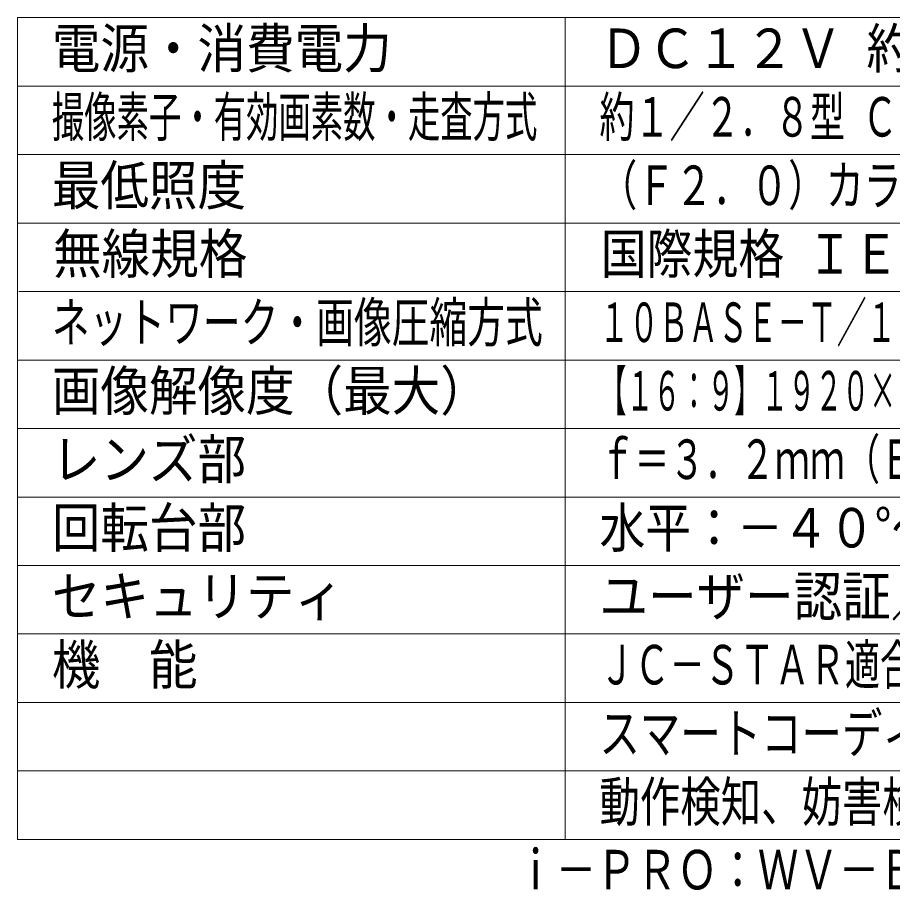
# Model space of a CAD drawing. Units: millimetres on the paper. Extents: x -63 to 65, y -59 to 59.
# Drawn here: x -62.5 to 1.3, y -59 to 5.4 of the extents above; entities that cross this region are included whole.
import ezdxf
from ezdxf.enums import TextEntityAlignment as Align

# ---------------------------------------------------------------- set-up
doc = ezdxf.new("R2010")
doc.units = ezdxf.units.MM
doc.layers.add('0-0_MOJI1', color=7, linetype='Continuous')
doc.layers.add('0-5_相当品', color=4, linetype='Continuous')
doc.layers.add('0-4_WAKU', color=4, linetype='Continuous', lineweight=9)
doc.styles.add('ＭＳ ゴシック', font='')
doc.styles.get('ＭＳ ゴシック').set_extended_font_data('MS Gothic')

msp = doc.modelspace()

# ---------------------------------------------------------------- linework, layer by layer
at = {"layer": '0-4_WAKU', "color": 3}
for p, q in [((-62.548, -54.618), (-62.548, 5.382)), ((-62.548, 5.382), (62.452, 5.382)), ((-22.548, -54.618), (-22.548, 5.382)), ((-62.548, -54.618), (62.452, -54.618))]:
    msp.add_line(p, q, dxfattribs=at)
at = {"layer": '0-4_WAKU'}
for p, q in [((-62.548, 0.382), (62.452, 0.382)), ((-62.548, -4.618), (62.452, -4.618)), ((62.452, -9.618), (-62.548, -9.618)), ((62.548, -14.618), (-62.452, -14.618)), ((62.452, -19.618), (-62.548, -19.618)), ((62.452, -24.618), (-62.548, -24.618)), ((-62.548, -29.618), (62.452, -29.618)), ((-62.548, -34.618), (62.452, -34.618)), ((-62.548, -39.618), (62.452, -39.618)), ((-62.548, -44.618), (62.452, -44.618)), ((-62.548, -49.618), (62.452, -49.618))]:
    msp.add_line(p, q, dxfattribs=at)

# ---------------------------------------------------------------- texts
at = {"layer": '0-0_MOJI1', "style": 'ＭＳ ゴシック'}
for s, height, width, p in [('電源・消費電力', 2.889, 0.9, (-60.048, 0.827)), ('ＤＣ１２Ｖ 約７．２Ｗ', 2.889, 0.9, (-20.048, 0.827)), ('撮像素子・有効画素数・走査方式', 2.889, 0.6, (-60.048, -4.173)), ('約１／２．８型 ＣＭＯＳセンサー・約２１０万画素・プログレッシブ', 2.889, 0.65, (-20.048, -4.173)), ('最低照度', 2.889, 0.9, (-60.048, -9.173)), ('（Ｆ２．０）カラー：０．００６３ｌｘ、白黒：０．００５ｌｘ', 2.889, 0.7, (-20.048, -9.173)), ('無線規格', 2.889, 0.9, (-59.952, -14.173)), ('国際規格 ＩＥＥＥ８０２．１１ｎ／ａ／ｇ／ｂ準拠', 2.889, 0.85, (-19.952, -14.173)), ('ネットワーク・画像圧縮方式', 2.889, 0.7, (-60.048, -19.173)), ('１０ＢＡＳＥ－Ｔ／１００ＢＡＳＥ－ＴＸ・Ｈ．２６５、Ｈ．２６４、ＪＰＥＧ', 2.889, 0.55, (-20.048, -19.173)), ('画像解像度（最大）', 2.889, 0.9, (-60.048, -24.173)), ('【１６：９】１９２０×１０８０（６０ｆｐｓ）【４：３】１２８０×９６０（３０ｆｐｓ）', 2.889, 0.5, (-20.048, -24.173)), ('レンズ部', 2.889, 0.9, (-60.048, -29.173)), ('ｆ＝３．２ｍｍ（ＥＸズーム：最大３倍、デジタルズーム：最大１６倍）', 2.889, 0.65, (-20.048, -29.173)), ('回転台部', 2.889, 0.9, (-60.048, -34.173)), ('水平：－４０°～＋４０°／垂直：－４５°～＋１０°', 2.889, 0.85, (-20.048, -34.173)), ('セキュリティ', 2.889, 0.9, (-60.048, -39.173)), ('ユーザー認証／ホスト認証／ＨＴＴＰＳ', 2.889, 0.9, (-20.048, -39.173)), ('機\u3000能', 2.889, 0.9, (-60.048, -44.173)), ('ＪＣ－ＳＴＡＲ適合、インテリジェントオート、スーパーダイナミック、', 2.889, 0.65, (-20.048, -44.173)), ('スマートコーディング、逆光／強光補正、カラー／白黒切換、', 2.886, 0.75, (-20.048, -49.173)), ('動作検知、妨害検知、音検知、ＭｉｃｒｏＳＤスロット', 2.886, 0.75, (-20.048, -54.173))]:
    msp.add_text(s, height=height, dxfattribs=dict(at, width=width)).set_placement(p, align=Align.BOTTOM_LEFT)
at = {"layer": '0-5_相当品', "style": 'ＭＳ ゴシック', "width": 0.75}
msp.add_text('ｉ－ＰＲＯ：ＷＶ－Ｂ５１３００－Ｆ３Ｗ＋ＷＶ－ＱＬＲ１００－Ｗ', height=2.886, dxfattribs=at).set_placement((-26.188, -59.137), align=Align.BOTTOM_LEFT)

doc.saveas('drawing.dxf')
